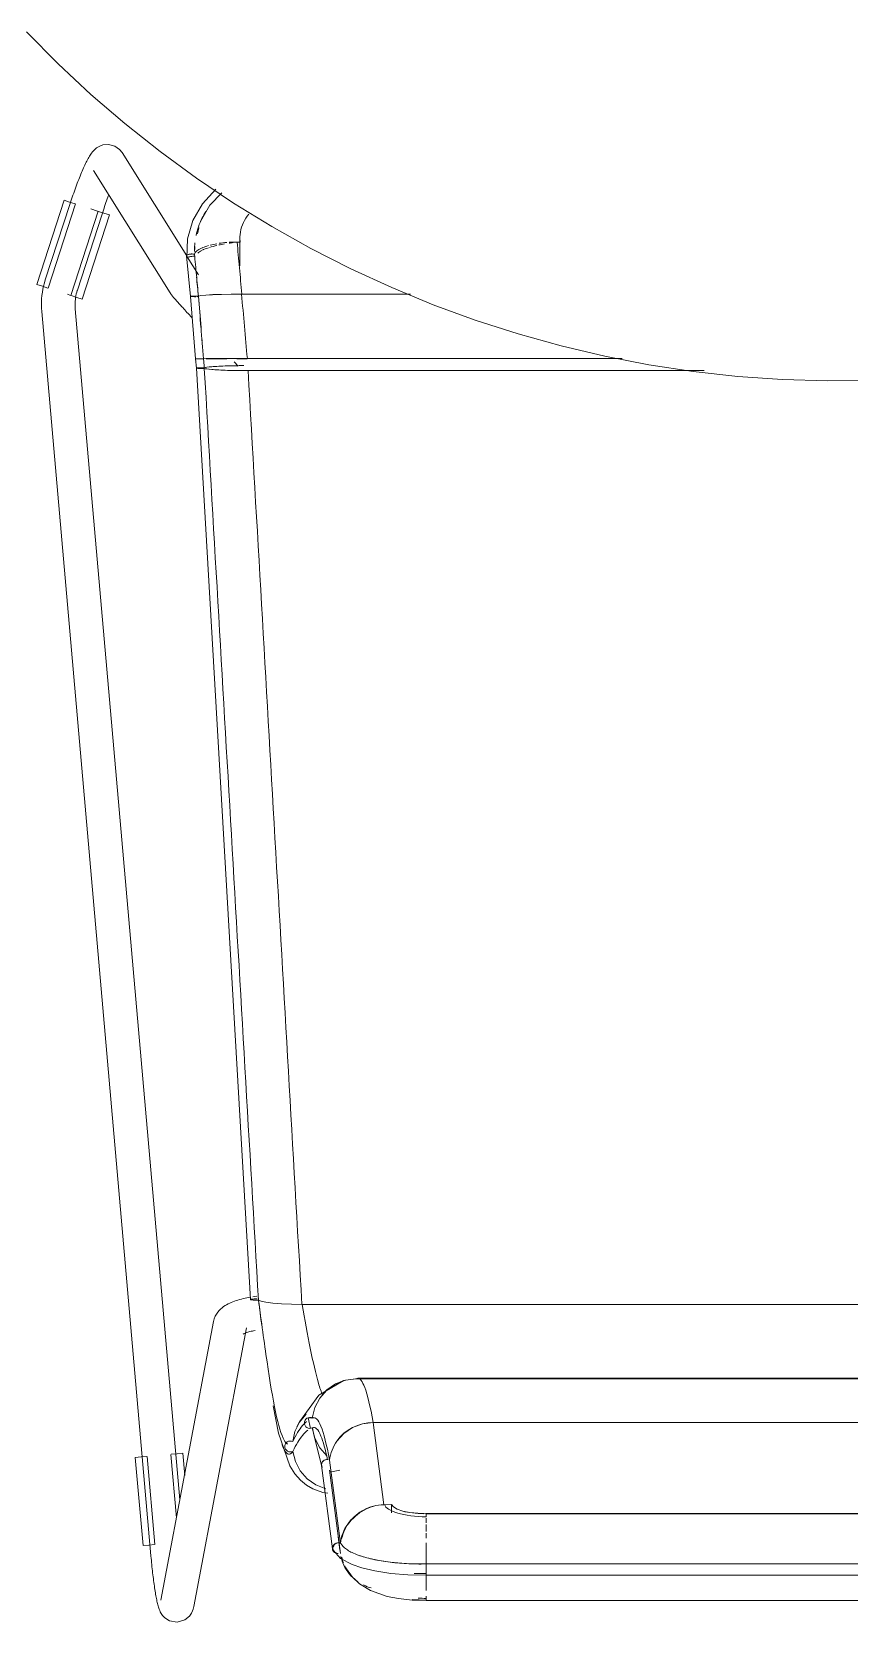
# Model space of a CAD drawing. Header units: millimetres. Extents: x 155927 to 295199, y -4084 to 97293.
# Drawn here: x 166756 to 167048, y 11464 to 12030 of the extents above; entities that cross this region are included whole.
import ezdxf

# ---------------------------------------------------------------- set-up
doc = ezdxf.new("R2010")
doc.units = ezdxf.units.MM
doc.header["$MEASUREMENT"] = 0
doc.layers.add('I-FURN', color=8, linetype='CONTINUOUS', lineweight=9)

msp = doc.modelspace()

# ---------------------------------------------------------------- linework, layer by layer
at = {"layer": 'I-FURN'}
for p, q in [((166754.19, 12030.47), (166765.44, 12019.1)), ((166765.44, 12019.1), (166777.14, 12008.18)), ((166777.14, 12008.18), (166789.27, 11997.75)), ((166789.27, 11997.75), (166801.8, 11987.8)), ((166776.56, 11986.1), (166776.33, 11985.7)), ((166776.81, 11986.49), (166776.56, 11986.1)), ((166777.06, 11986.88), (166776.81, 11986.49)), ((166777.34, 11987.27), (166777.06, 11986.88)), ((166777.65, 11987.67), (166777.34, 11987.27)), ((166778.02, 11988.1), (166777.65, 11987.67)), ((166778.48, 11988.57), (166778.02, 11988.1)), ((166779.11, 11989.09), (166778.48, 11988.57)), ((166780.03, 11989.65), (166779.11, 11989.09)), ((166781.41, 11990.17), (166780.03, 11989.65)), ((166783.38, 11990.35), (166781.41, 11990.17)), ((166785.61, 11989.76), (166783.38, 11990.35)), ((166787.34, 11988.54), (166785.61, 11989.76)), ((166787.34, 11988.54), (166788.23, 11987.41)), ((166811.27, 11950.65), (166788.23, 11987.41)), ((166801.8, 11987.8), (166814.72, 11978.36)), ((166773.99, 11980.86), (166773.74, 11980.28)), ((166774.23, 11981.42), (166773.99, 11980.86)), ((166774.47, 11981.97), (166774.23, 11981.42)), ((166774.71, 11982.5), (166774.47, 11981.97)), ((166774.95, 11983.01), (166774.71, 11982.5)), ((166775.18, 11983.5), (166774.95, 11983.01)), ((166775.41, 11983.97), (166775.18, 11983.5)), ((166775.64, 11984.43), (166775.41, 11983.97)), ((166775.87, 11984.87), (166775.64, 11984.43)), ((166776.1, 11985.29), (166775.87, 11984.87)), ((166776.33, 11985.7), (166776.1, 11985.29)), ((166778.06, 11981.04), (166805.37, 11937.46)), ((166771.73, 11975.13), (166771.47, 11974.43)), ((166771.98, 11975.82), (166771.73, 11975.13)), ((166772.24, 11976.49), (166771.98, 11975.82)), ((166772.49, 11977.16), (166772.24, 11976.49)), ((166772.75, 11977.81), (166772.49, 11977.16)), ((166773, 11978.45), (166772.75, 11977.81)), ((166773.25, 11979.08), (166773, 11978.45)), ((166773.5, 11979.69), (166773.25, 11979.08)), ((166773.74, 11980.28), (166773.5, 11979.69)), ((166814.72, 11978.36), (166828.01, 11969.45)), ((166757.86, 11940.44), (166767.55, 11970.45)), ((166761.91, 11939.13), (166771.59, 11969.14)), ((166767.55, 11970.45), (166769.5, 11969.81)), ((166769.5, 11969.81), (166771.48, 11969.18)), ((166769.72, 11969.35), (166769.57, 11968.89)), ((166769.97, 11970.08), (166769.72, 11969.35)), ((166770.21, 11970.82), (166769.97, 11970.08)), ((166770.46, 11971.55), (166770.21, 11970.82)), ((166770.71, 11972.28), (166770.46, 11971.55)), ((166770.97, 11973.01), (166770.71, 11972.28)), ((166771.22, 11973.72), (166770.97, 11973.01)), ((166771.47, 11974.43), (166771.22, 11973.72)), ((166782.49, 11969.59), (166782.25, 11968.93)), ((166782.72, 11970.25), (166782.49, 11969.59)), ((166782.96, 11970.9), (166782.72, 11970.25)), ((166783.2, 11971.53), (166782.96, 11970.9)), ((166783.43, 11972.16), (166783.2, 11971.53)), ((166813.48, 11963.22), (166816.87, 11969.23)), ((166816.87, 11969.23), (166821.61, 11974.38)), ((166819.55, 11968.65), (166823.82, 11973.12)), ((166828.01, 11969.45), (166841.64, 11961.08)), ((166769.57, 11968.89), (166760.86, 11942.08)), ((166779.66, 11966.53), (166769.98, 11936.53)), ((166772.28, 11938.37), (166780.99, 11965.18)), ((166774.02, 11935.22), (166783.71, 11965.23)), ((166779.44, 11966.61), (166777.09, 11967.37)), ((166779.78, 11966.5), (166781.75, 11965.86)), ((166781.09, 11965.51), (166780.99, 11965.18)), ((166781.32, 11966.2), (166781.09, 11965.51)), ((166781.55, 11966.89), (166781.32, 11966.2)), ((166781.79, 11967.58), (166781.55, 11966.89)), ((166781.75, 11965.86), (166783.71, 11965.23)), ((166782.02, 11968.26), (166781.79, 11967.58)), ((166782.25, 11968.93), (166782.02, 11968.26)), ((166816.19, 11962.82), (166819.55, 11968.65)), ((166811.61, 11956.7), (166813.48, 11963.22)), ((166841.64, 11961.08), (166855.6, 11953.26)), ((166811.32, 11949.79), (166811.61, 11956.7)), ((166829.27, 11955.57), (166830.32, 11955.57)), ((166830.26, 11956.82), (166830.26, 11947.06)), ((166855.6, 11953.26), (166869.85, 11946)), ((166811.2, 11950.68), (166812.62, 11936.19)), ((166815.54, 11943.83), (166811.5, 11950.28)), ((166760.53, 11940.98), (166760.25, 11939.88)), ((166760.86, 11942.08), (166760.53, 11940.98)), ((166869.85, 11946), (166884.39, 11939.32)), ((166759.82, 11939.81), (166757.86, 11940.44)), ((166759.54, 11935.37), (166759.48, 11934.23)), ((166759.65, 11936.51), (166759.54, 11935.37)), ((166759.8, 11937.64), (166759.65, 11936.51)), ((166760, 11938.76), (166759.8, 11937.64)), ((166761.79, 11939.17), (166759.82, 11939.81)), ((166760.25, 11939.88), (166760, 11938.76)), ((166769.88, 11936.56), (166768.71, 11936.94)), ((166772.07, 11935.85), (166770.09, 11936.49)), ((166771.51, 11934.45), (166771.57, 11935.11)), ((166771.57, 11935.11), (166771.66, 11935.77)), ((166771.66, 11935.77), (166771.77, 11936.42)), ((166771.77, 11936.42), (166771.91, 11937.07)), ((166771.91, 11937.07), (166772.08, 11937.71)), ((166774.02, 11935.22), (166772.07, 11935.85)), ((166772.08, 11937.71), (166772.27, 11938.34)), ((166772.27, 11938.34), (166772.28, 11938.37)), ((166805.37, 11937.46), (166805.58, 11937.13)), ((166805.58, 11937.13), (166805.77, 11936.88)), ((166805.77, 11936.88), (166805.94, 11936.65)), ((166805.94, 11936.65), (166806.12, 11936.43)), ((166806.12, 11936.43), (166806.3, 11936.2)), ((166806.3, 11936.2), (166806.49, 11935.97)), ((166806.49, 11935.97), (166806.69, 11935.73)), ((166806.69, 11935.73), (166806.9, 11935.48)), ((166806.9, 11935.48), (166807.13, 11935.21)), ((166807.13, 11935.21), (166807.37, 11934.93)), ((166812.62, 11936.19), (166812.69, 11936.22)), ((166812.69, 11936.22), (166812.62, 11936.19)), ((166812.62, 11936.19), (166814.45, 11913.99)), ((166812.62, 11936.19), (166812.68, 11936.17)), ((166812.69, 11936.17), (166812.62, 11936.19)), ((166812.68, 11936.17), (166812.87, 11936.14)), ((166812.88, 11936.24), (166812.69, 11936.22)), ((166812.87, 11936.14), (166812.69, 11936.17)), ((166812.87, 11936.14), (166813.16, 11936.12)), ((166813.17, 11936.12), (166812.87, 11936.14)), ((166813.17, 11936.26), (166812.88, 11936.24)), ((166812.88, 11936.24), (166813.18, 11936.26)), ((166813.16, 11936.12), (166813.54, 11936.1)), ((166813.56, 11936.28), (166813.17, 11936.26)), ((166813.55, 11936.1), (166813.17, 11936.12)), ((166813.18, 11936.26), (166813.56, 11936.28)), ((166813.54, 11936.1), (166814, 11936.09)), ((166814, 11936.09), (166813.55, 11936.1)), ((166814.01, 11936.29), (166813.56, 11936.28)), ((166813.56, 11936.28), (166814.01, 11936.29)), ((166814, 11936.09), (166814.49, 11936.09)), ((166814.49, 11936.09), (166814, 11936.09)), ((166814.5, 11936.29), (166814.01, 11936.29)), ((166814.01, 11936.29), (166814.51, 11936.29)), ((166815, 11936.29), (166814.5, 11936.29)), ((166814.51, 11936.29), (166815, 11936.29)), ((166814.98, 11936.09), (166815.46, 11936.1)), ((166815.46, 11936.1), (166814.99, 11936.09)), ((166815.47, 11936.28), (166815, 11936.29)), ((166815, 11936.29), (166815.47, 11936.28)), ((166816.36, 11936.48), (166815.47, 11936.28)), ((166815.47, 11936.28), (166816.36, 11936.48)), ((166818.1, 11936.66), (166816.36, 11936.48)), ((166816.36, 11936.48), (166818.08, 11936.65)), ((166818.09, 11936.66), (166820.53, 11936.8)), ((166820.58, 11936.81), (166818.1, 11936.66)), ((166820.57, 11936.81), (166823.61, 11936.92)), ((166823.67, 11936.92), (166820.58, 11936.81)), ((166823.67, 11936.92), (166827.11, 11936.99)), ((166827.11, 11936.99), (166823.67, 11936.92)), ((166830.97, 11937.02), (166827.21, 11937)), ((166827.21, 11936.99), (166830.85, 11937.02)), ((166891.08, 11937.02), (166830.97, 11937.02)), ((166830.97, 11937.02), (166891.08, 11937.02)), ((166884.39, 11939.32), (166899.18, 11933.23)), ((166759.48, 11934.23), (166759.47, 11933.09)), ((166759.47, 11933.09), (166759.5, 11931.95)), ((166759.5, 11931.95), (166759.57, 11930.81)), ((166759.57, 11930.81), (166759.58, 11930.76)), ((166759.58, 11930.76), (166798.52, 11487.43)), ((166771.47, 11933.79), (166771.51, 11934.45)), ((166771.47, 11933.13), (166771.47, 11933.79)), ((166771.48, 11932.47), (166771.47, 11933.13)), ((166771.53, 11931.81), (166771.48, 11932.47)), ((166808.83, 11507.3), (166771.53, 11931.81)), ((166807.37, 11934.93), (166807.63, 11934.64)), ((166807.63, 11934.64), (166807.9, 11934.33)), ((166807.9, 11934.33), (166808.19, 11934.01)), ((166808.19, 11934.01), (166808.49, 11933.67)), ((166808.49, 11933.67), (166808.81, 11933.32)), ((166808.81, 11933.32), (166809.14, 11932.96)), ((166809.14, 11932.96), (166809.48, 11932.58)), ((166809.48, 11932.58), (166809.84, 11932.19)), ((166809.84, 11932.19), (166810.21, 11931.79)), ((166810.21, 11931.79), (166810.59, 11931.37)), ((166810.59, 11931.37), (166810.98, 11930.95)), ((166810.98, 11930.95), (166811.38, 11930.51)), ((166811.38, 11930.51), (166811.79, 11930.07)), ((166811.79, 11930.07), (166812.22, 11929.61)), ((166812.22, 11929.61), (166812.65, 11929.15)), ((166899.18, 11933.23), (166914.21, 11927.73)), ((166812.65, 11929.15), (166813.09, 11928.68)), ((166914.21, 11927.73), (166929.44, 11922.84)), ((166929.44, 11922.84), (166944.86, 11918.56)), ((166944.86, 11918.56), (166960.43, 11914.9)), ((166814.72, 11910.63), (166814.45, 11913.99)), ((166814.52, 11913.99), (166814.45, 11913.99)), ((166814.45, 11913.99), (166814.52, 11913.99)), ((166814.51, 11913.99), (166814.45, 11913.99)), ((166814.45, 11913.99), (166814.51, 11913.99)), ((166814.7, 11913.99), (166815, 11914)), ((166814.99, 11914), (166814.7, 11913.99)), ((166815.37, 11914), (166814.99, 11914)), ((166815, 11914), (166815.38, 11914)), ((166815.38, 11913.98), (166815, 11913.98)), ((166815, 11913.98), (166815.38, 11913.98)), ((166815.83, 11914), (166815.37, 11914)), ((166815.38, 11914), (166815.83, 11914)), ((166815.84, 11913.98), (166815.38, 11913.98)), ((166815.38, 11913.98), (166815.83, 11913.98)), ((166815.83, 11914), (166816.32, 11914)), ((166816.32, 11914), (166815.83, 11914)), ((166815.83, 11913.98), (166816.32, 11913.98)), ((166816.33, 11913.98), (166815.84, 11913.98)), ((166816.32, 11914), (166816.82, 11914)), ((166816.81, 11914), (166816.32, 11914)), ((166816.32, 11913.98), (166816.82, 11913.98)), ((166816.82, 11913.98), (166816.33, 11913.98)), ((166817.29, 11914), (166816.81, 11914)), ((166816.82, 11914), (166817.29, 11914)), ((166816.96, 11913.98), (166816.82, 11913.98)), ((166816.82, 11913.98), (166816.96, 11913.98)), ((166817.29, 11914), (166818.18, 11914.01)), ((166818.17, 11914.01), (166817.29, 11914)), ((166819.92, 11914.03), (166818.17, 11914.01)), ((166818.18, 11914.01), (166819.92, 11914.03)), ((166819.94, 11913.95), (166818.19, 11913.97)), ((166818.19, 11913.97), (166819.94, 11913.95)), ((166819.92, 11914.03), (166822.42, 11914.04)), ((166822.42, 11914.04), (166819.92, 11914.03)), ((166822.44, 11913.94), (166819.94, 11913.95)), ((166819.94, 11913.95), (166822.44, 11913.94)), ((166825.56, 11914.05), (166822.42, 11914.04)), ((166822.43, 11914.04), (166825.56, 11914.05)), ((166825.56, 11913.93), (166822.44, 11913.94)), ((166822.44, 11913.94), (166825.56, 11913.93)), ((166825.56, 11914.05), (166829.12, 11914.05)), ((166829.12, 11914.05), (166825.56, 11914.05)), ((166828.21, 11912.91), (166829.69, 11911.38)), ((166829.12, 11914.05), (166832.91, 11914.05)), ((166832.91, 11914.05), (166829.12, 11914.05)), ((166832.9, 11913.93), (166829.12, 11913.93)), ((166829.12, 11913.93), (166832.9, 11913.93)), ((166832.91, 11914.05), (166966.55, 11914.05)), ((166966.55, 11914.05), (166832.91, 11914.05)), ((166960.43, 11914.9), (166976.14, 11911.86)), ((166814.79, 11910.66), (166814.72, 11910.63)), ((166814.72, 11910.63), (166834.01, 11578.72)), ((166814.72, 11910.63), (166814.79, 11910.6)), ((166814.98, 11910.69), (166814.79, 11910.66)), ((166814.79, 11910.6), (166814.98, 11910.58)), ((166815.27, 11910.71), (166814.98, 11910.69)), ((166814.98, 11910.58), (166815.27, 11910.55)), ((166815.66, 11910.73), (166815.27, 11910.71)), ((166815.27, 11910.55), (166815.65, 11910.54)), ((166815.65, 11910.54), (166816.1, 11910.53)), ((166816.11, 11910.74), (166815.66, 11910.73)), ((166816.1, 11910.53), (166816.59, 11910.52)), ((166816.6, 11910.74), (166816.11, 11910.74)), ((166816.59, 11910.52), (166817.09, 11910.52)), ((166817.09, 11910.74), (166816.6, 11910.74)), ((166817.56, 11910.73), (166817.09, 11910.74)), ((166817.09, 11910.52), (166817.56, 11910.53)), ((166818.47, 11910.94), (166817.56, 11910.73)), ((166817.56, 11910.53), (166818.45, 11910.32)), ((166818.45, 11910.32), (166820.19, 11910.13)), ((166820.22, 11911.13), (166818.47, 11910.94)), ((166820.19, 11910.13), (166822.7, 11909.97)), ((166822.71, 11911.3), (166820.22, 11911.13)), ((166822.7, 11909.97), (166825.83, 11909.84)), ((166825.83, 11911.42), (166822.71, 11911.3)), ((166829.38, 11911.5), (166825.83, 11911.42)), ((166825.83, 11909.84), (166829.39, 11909.76)), ((166831.64, 11911.52), (166829.38, 11911.5)), ((166829.39, 11909.76), (166833.18, 11909.74)), ((166833.18, 11909.74), (166995.77, 11909.74)), ((166995.77, 11909.74), (166833.18, 11909.74)), ((166976.14, 11911.86), (166991.96, 11909.46)), ((166991.96, 11909.46), (167007.86, 11907.69)), ((167007.86, 11907.69), (167023.82, 11906.56)), ((167023.82, 11906.56), (167039.81, 11906.06)), ((167039.81, 11906.06), (167055.81, 11906.21)), ((166827.75, 11577.94), (166828.33, 11578.16)), ((166828.33, 11578.16), (166828.92, 11578.36)), ((166828.92, 11578.36), (166829.53, 11578.56)), ((166829.53, 11578.56), (166830.14, 11578.74)), ((166830.14, 11578.74), (166830.77, 11578.91)), ((166830.77, 11578.91), (166831.42, 11579.07)), ((166831.42, 11579.07), (166832.07, 11579.23)), ((166832.07, 11579.23), (166832.74, 11579.37)), ((166832.74, 11579.37), (166833.42, 11579.5)), ((166833.42, 11579.5), (166834.11, 11579.63)), ((166834.07, 11578.78), (166834.01, 11578.72)), ((166834.01, 11578.72), (166834.07, 11578.78)), ((166834.01, 11578.72), (166834.08, 11578.67)), ((166834.08, 11578.67), (166834.01, 11578.72)), ((166834.26, 11578.83), (166834.07, 11578.78)), ((166834.07, 11578.78), (166834.25, 11578.83)), ((166834.08, 11578.67), (166834.28, 11578.62)), ((166834.27, 11578.62), (166834.08, 11578.67)), ((166834.25, 11578.83), (166834.54, 11578.87)), ((166834.55, 11578.87), (166834.26, 11578.83)), ((166834.57, 11578.57), (166834.27, 11578.62)), ((166834.28, 11578.62), (166834.58, 11578.58)), ((166834.54, 11578.87), (166834.92, 11578.9)), ((166834.93, 11578.9), (166834.55, 11578.87)), ((166834.96, 11578.54), (166834.57, 11578.57)), ((166834.58, 11578.58), (166834.96, 11578.54)), ((166834.82, 11579.75), (166835.53, 11579.85)), ((166834.92, 11578.9), (166835.38, 11578.93)), ((166835.38, 11578.93), (166834.93, 11578.9)), ((166834.96, 11578.54), (166835.42, 11578.52)), ((166835.41, 11578.52), (166834.96, 11578.54)), ((166835.87, 11578.94), (166835.38, 11578.93)), ((166835.38, 11578.93), (166835.87, 11578.94)), ((166835.91, 11578.51), (166835.41, 11578.52)), ((166835.42, 11578.52), (166835.91, 11578.51)), ((166835.53, 11579.85), (166836.26, 11579.95)), ((166836.37, 11578.93), (166835.87, 11578.94)), ((166835.87, 11578.94), (166836.37, 11578.93)), ((166835.91, 11578.51), (166836.41, 11578.52)), ((166836.4, 11578.52), (166835.91, 11578.51)), ((166836.88, 11578.53), (166836.4, 11578.52)), ((166836.41, 11578.52), (166836.88, 11578.53)), ((166837.78, 11578.13), (166836.88, 11578.53)), ((166836.88, 11578.53), (166837.78, 11578.13)), ((166839.52, 11577.77), (166837.78, 11578.13)), ((166837.78, 11578.13), (166839.53, 11577.77)), ((166821.08, 11571.86), (166821.44, 11572.76)), ((166821.44, 11572.76), (166821.88, 11573.55)), ((166821.88, 11573.55), (166822.36, 11574.24)), ((166822.36, 11574.24), (166822.87, 11574.83)), ((166822.87, 11574.83), (166823.39, 11575.35)), ((166823.39, 11575.35), (166823.92, 11575.8)), ((166823.92, 11575.8), (166824.46, 11576.21)), ((166824.46, 11576.21), (166824.99, 11576.56)), ((166824.99, 11576.56), (166825.53, 11576.89)), ((166825.53, 11576.89), (166826.07, 11577.18)), ((166826.07, 11577.18), (166826.62, 11577.45)), ((166826.62, 11577.45), (166827.18, 11577.7)), ((166827.18, 11577.7), (166827.75, 11577.94)), ((166841.99, 11577.46), (166839.53, 11577.77)), ((166839.53, 11577.77), (166842.02, 11577.45)), ((166845.08, 11577.22), (166842.02, 11577.45)), ((166842.02, 11577.45), (166845.12, 11577.22)), ((166848.6, 11577.07), (166845.12, 11577.22)), ((166845.12, 11577.22), (166848.66, 11577.06)), ((166852.35, 11577), (166848.66, 11577.06)), ((166848.66, 11577.06), (166852.43, 11577)), ((166852.43, 11577), (167235.83, 11577)), ((167235.83, 11577), (166852.43, 11577)), ((166820.82, 11570.88), (166802, 11471.58)), ((166813.79, 11469.35), (166832.61, 11568.64)), ((166820.82, 11570.88), (166821.08, 11571.86)), ((166831.73, 11566.59), (166831.92, 11566.68)), ((166831.92, 11566.68), (166832.15, 11566.77)), ((166832.15, 11566.77), (166832.42, 11566.88)), ((166832.42, 11566.88), (166832.73, 11566.98)), ((166832.73, 11566.98), (166833.06, 11567.09)), ((166833.06, 11567.09), (166833.43, 11567.2)), ((166833.43, 11567.2), (166833.82, 11567.31)), ((166833.82, 11567.31), (166834.24, 11567.41)), ((166834.24, 11567.41), (166834.69, 11567.52)), ((166834.69, 11567.52), (166835.16, 11567.62)), ((166835.16, 11567.62), (166835.65, 11567.71)), ((166831.39, 11566.41), (166831.41, 11566.43)), ((166831.41, 11566.43), (166831.49, 11566.47)), ((166831.49, 11566.47), (166831.57, 11566.52)), ((166831.57, 11566.52), (166831.73, 11566.59)), ((166867.08, 11549.79), (166858.43, 11544.67)), ((166867.24, 11549.86), (166864.06, 11548.49)), ((166867.94, 11550.03), (166864.37, 11548.67)), ((166864.38, 11548.66), (166867.95, 11550.02)), ((166872.27, 11550.65), (166867.24, 11549.86)), ((166871.73, 11550.5), (166867.94, 11550.03)), ((166867.95, 11550.02), (166871.73, 11550.5)), ((166871.73, 11550.5), (167216.52, 11550.5)), ((167216.52, 11550.5), (166871.73, 11550.5)), ((166911.18, 11550.66), (166872.27, 11550.66)), ((167215.98, 11550.66), (166911.18, 11550.66)), ((166858.43, 11544.67), (166851.45, 11535.14)), ((166861.24, 11546.5), (166858.73, 11543.62)), ((166858.73, 11543.61), (166861.24, 11546.49)), ((166864.37, 11548.67), (166861.24, 11546.5)), ((166861.24, 11546.49), (166864.38, 11548.66)), ((166842.12, 11540.81), (166844.02, 11531.15)), ((166856.98, 11540.23), (166856.08, 11536.51)), ((166858.73, 11543.62), (166856.98, 11540.23)), ((166856.98, 11540.23), (166858.73, 11543.61)), ((166851.5, 11535.06), (166849.86, 11531.74)), ((166849.87, 11531.73), (166851.51, 11535.06)), ((166851.45, 11535.14), (166850.56, 11533.39)), ((166853.9, 11537.9), (166851.5, 11535.06)), ((166851.51, 11535.06), (166853.9, 11537.9)), ((166853.31, 11535.25), (166853.24, 11534.76)), ((166853.24, 11534.76), (166853.31, 11534.27)), ((166853.25, 11534.76), (166853.31, 11535.25)), ((166853.31, 11534.27), (166853.25, 11534.76)), ((166853.31, 11535.25), (166853.5, 11535.71)), ((166853.5, 11535.71), (166853.31, 11535.25)), ((166853.5, 11533.81), (166853.31, 11534.27)), ((166853.31, 11534.27), (166853.5, 11533.81)), ((166853.5, 11535.71), (166853.79, 11536.11)), ((166853.79, 11536.11), (166853.5, 11535.71)), ((166853.79, 11533.41), (166853.5, 11533.81)), ((166853.5, 11533.81), (166853.79, 11533.4)), ((166853.79, 11536.11), (166854.18, 11536.43)), ((166854.17, 11536.43), (166853.79, 11536.11)), ((166854.18, 11533.09), (166853.79, 11533.41)), ((166853.79, 11533.4), (166854.17, 11533.09)), ((166854.62, 11536.63), (166854.17, 11536.43)), ((166854.17, 11533.09), (166854.62, 11532.89)), ((166854.18, 11536.43), (166854.63, 11536.63)), ((166854.63, 11532.89), (166854.18, 11533.09)), ((166857.15, 11536.53), (166854.27, 11536.48)), ((166854.57, 11536.61), (166855.4, 11532.72)), ((166855.12, 11536.71), (166854.62, 11536.63)), ((166854.62, 11532.89), (166855.12, 11532.8)), ((166854.63, 11536.63), (166855.12, 11536.71)), ((166855.12, 11532.81), (166854.63, 11532.89)), ((166855.12, 11536.71), (166855.61, 11536.67)), ((166855.61, 11536.67), (166855.12, 11536.71)), ((166855.61, 11532.85), (166855.12, 11532.81)), ((166855.12, 11532.8), (166855.61, 11532.84)), ((166855.61, 11536.67), (166856.08, 11536.51)), ((166856.08, 11536.51), (166855.61, 11536.67)), ((166856.08, 11533.01), (166855.61, 11532.85)), ((166855.61, 11532.84), (166856.08, 11533)), ((166856.08, 11533), (166856.98, 11529.29)), ((166856.44, 11531.16), (166856.12, 11533.02)), ((166870.45, 11533.11), (166867.34, 11531.03)), ((166874, 11534.43), (166870.45, 11533.11)), ((166877.77, 11534.9), (166874, 11534.43)), ((166881.63, 11505.63), (166877.77, 11534.9)), ((166877.77, 11534.9), (167210.48, 11534.9)), ((167210.48, 11534.9), (166877.77, 11534.9)), ((166844.02, 11531.15), (166848.01, 11519.43)), ((166846.49, 11527.29), (166846.31, 11526.83)), ((166846.31, 11526.82), (166846.49, 11527.28)), ((166846.49, 11527.28), (166846.78, 11527.69)), ((166846.78, 11527.69), (166846.49, 11527.29)), ((166847.16, 11528.01), (166846.78, 11527.69)), ((166846.78, 11527.69), (166847.16, 11528)), ((166847.16, 11528), (166847.61, 11528.21)), ((166847.61, 11528.21), (166847.16, 11528.01)), ((166847.61, 11528.21), (166848.1, 11528.3)), ((166848.1, 11528.3), (166847.61, 11528.21)), ((166848.1, 11528.3), (166848.6, 11528.27)), ((166848.6, 11528.27), (166848.1, 11528.3)), ((166848.6, 11528.27), (166849.07, 11528.12)), ((166849.07, 11528.12), (166848.6, 11528.27)), ((166849.86, 11531.74), (166849.07, 11528.12)), ((166849.07, 11528.12), (166849.87, 11531.73)), ((166859.41, 11519.54), (166856.44, 11531.16)), ((166856.98, 11529.29), (166858.73, 11525.9)), ((166867.34, 11531.03), (166864.85, 11528.29)), ((166792.95, 11522.45), (166794.99, 11522.63)), ((166795.71, 11491.04), (166792.95, 11522.45)), ((166794.99, 11522.63), (166797.06, 11522.81)), ((166799.94, 11491.41), (166797.18, 11522.82)), ((166805.63, 11523.57), (166807.62, 11500.96)), ((166805.75, 11523.58), (166807.82, 11523.76)), ((166807.82, 11523.76), (166809.86, 11523.94)), ((166810.56, 11516.04), (166809.86, 11523.94)), ((166846.31, 11526.83), (166846.25, 11526.34)), ((166846.25, 11526.34), (166846.31, 11526.82)), ((166846.33, 11525.85), (166846.25, 11526.34)), ((166846.25, 11526.34), (166846.32, 11525.85)), ((166846.32, 11525.85), (166846.52, 11525.4)), ((166846.52, 11525.4), (166846.33, 11525.85)), ((166846.82, 11525.01), (166846.52, 11525.4)), ((166846.52, 11525.4), (166846.82, 11525)), ((166847.21, 11524.7), (166846.82, 11525.01)), ((166846.82, 11525), (166847.21, 11524.7)), ((166847.66, 11524.51), (166847.21, 11524.7)), ((166847.21, 11524.7), (166847.66, 11524.5)), ((166848.16, 11524.43), (166847.66, 11524.51)), ((166847.66, 11524.5), (166848.16, 11524.43)), ((166848.65, 11524.47), (166848.16, 11524.43)), ((166848.16, 11524.43), (166848.65, 11524.47)), ((166849.12, 11524.64), (166848.65, 11524.47)), ((166848.65, 11524.47), (166849.12, 11524.64)), ((166849.12, 11524.64), (166850.03, 11521.01)), ((166858.73, 11525.9), (166861.24, 11523.02)), ((166860.31, 11521.45), (166859.93, 11521.15)), ((166860.76, 11521.64), (166860.31, 11521.45)), ((166861.26, 11521.72), (166860.76, 11521.64)), ((166861.75, 11521.68), (166861.26, 11521.72)), ((166866.07, 11491.83), (166862.22, 11521.53)), ((166848.01, 11519.43), (166849.82, 11516.61)), ((166849.82, 11516.61), (166851.82, 11514.36)), ((166850.03, 11521.01), (166851.77, 11517.69)), ((166851.77, 11517.69), (166854.25, 11514.86)), ((166859.45, 11520.32), (166859.38, 11519.85)), ((166859.38, 11519.85), (166859.45, 11519.39)), ((166859.39, 11519.62), (166863.25, 11489.84)), ((166859.64, 11520.76), (166859.45, 11520.32)), ((166859.45, 11519.39), (166859.63, 11518.94)), ((166859.93, 11521.15), (166859.64, 11520.76)), ((166862.24, 11517.98), (166866.09, 11488.29)), ((166862.37, 11517.2), (166865.86, 11517.89)), ((166851.82, 11514.36), (166853.99, 11512.58)), ((166853.99, 11512.58), (166856.26, 11511.24)), ((166854.46, 11514.68), (166854.25, 11514.86)), ((166854.25, 11514.86), (166857.33, 11512.69)), ((166856.26, 11511.24), (166859.86, 11509.95)), ((166857.33, 11512.69), (166860.85, 11511.28)), ((166859.86, 11509.95), (166861.63, 11509.72)), ((166884.35, 11505.69), (166881.63, 11505.63)), ((166884.35, 11505.69), (166884.35, 11502.69)), ((166884.99, 11504.83), (166884.35, 11505.69)), ((166886.34, 11504.05), (166884.99, 11504.83)), ((166888.32, 11503.37), (166886.34, 11504.05)), ((166890.81, 11502.86), (166888.32, 11503.37)), ((166893.66, 11502.55), (166890.81, 11502.86)), ((166896.7, 11502.44), (166893.66, 11502.55)), ((167191.55, 11502.44), (166896.7, 11502.44)), ((166896.7, 11502.38), (167191.55, 11502.38)), ((166896.7, 11499.11), (166896.7, 11500.85)), ((166865.94, 11489.48), (166865.32, 11494.25)), ((166896.7, 11496.06), (166896.7, 11498.53)), ((166896.7, 11493.7), (166896.7, 11495.54)), ((166797.75, 11491.22), (166795.71, 11491.04)), ((166799.82, 11491.4), (166797.75, 11491.22)), ((166798.54, 11487.28), (166798.52, 11487.43)), ((166866.15, 11486.44), (166863.61, 11489.35)), ((166872.03, 11487.8), (166875.47, 11486.71)), ((166896.7, 11488.51), (166896.7, 11492.07)), ((166896.7, 11488.32), (166896.7, 11484.51)), ((166896.7, 11484.51), (166896.7, 11488.32)), ((166798.61, 11486.52), (166798.54, 11487.28)), ((166798.68, 11485.77), (166798.61, 11486.52)), ((166798.75, 11485.03), (166798.68, 11485.77)), ((166798.82, 11484.28), (166798.75, 11485.03)), ((166798.9, 11483.54), (166798.82, 11484.28)), ((166798.98, 11482.81), (166798.9, 11483.54)), ((166799.06, 11482.08), (166798.98, 11482.81)), ((166799.14, 11481.36), (166799.06, 11482.08)), ((166870.27, 11484.26), (166866.15, 11486.44)), ((166867.73, 11483.65), (166867.63, 11483.85)), ((166870.41, 11479.76), (166867.73, 11483.65)), ((166873.73, 11483.1), (166870.27, 11484.26)), ((166878.42, 11482), (166873.73, 11483.1)), ((166875.47, 11486.71), (166879.9, 11485.74)), ((166884.04, 11481.16), (166878.42, 11482)), ((166879.9, 11485.74), (166883.91, 11485.15)), ((166883.91, 11485.15), (166890.48, 11484.61)), ((166890.48, 11484.61), (166896.7, 11484.54)), ((167191.55, 11484.54), (166896.7, 11484.54)), ((166896.7, 11480.58), (166896.7, 11484.53)), ((166896.7, 11484.53), (166896.7, 11484.43)), ((166896.7, 11484.43), (166896.7, 11484.2)), ((166896.7, 11484.2), (166896.7, 11483.87)), ((166896.7, 11483.87), (166896.7, 11483.45)), ((166896.7, 11483.45), (166896.7, 11482.98)), ((166896.7, 11482.98), (166896.7, 11482.48)), ((166896.7, 11482.48), (166896.7, 11481.99)), ((166896.7, 11481.99), (166896.7, 11481.54)), ((166799.22, 11480.66), (166799.14, 11481.36)), ((166799.31, 11479.96), (166799.22, 11480.66)), ((166799.39, 11479.27), (166799.31, 11479.96)), ((166799.48, 11478.59), (166799.39, 11479.27)), ((166799.57, 11477.93), (166799.48, 11478.59)), ((166799.65, 11477.28), (166799.57, 11477.93)), ((166799.74, 11476.65), (166799.65, 11477.28)), ((166799.84, 11476.03), (166799.74, 11476.65)), ((166799.93, 11475.42), (166799.84, 11476.03)), ((166872.88, 11477.46), (166870.41, 11479.76)), ((166876.77, 11475.07), (166872.88, 11477.46)), ((166890.16, 11480.67), (166884.04, 11481.16)), ((166896.7, 11480.57), (166890.16, 11480.67)), ((166896.7, 11481.54), (166896.7, 11481.15)), ((166896.7, 11481.15), (166896.7, 11480.84)), ((166896.7, 11480.84), (166896.7, 11480.64)), ((166896.7, 11480.82), (166896.7, 11477.79)), ((166896.7, 11477.8), (166896.7, 11480.82)), ((166896.7, 11480.64), (166896.7, 11480.57)), ((166896.7, 11480.57), (167191.55, 11480.57)), ((166896.7, 11475.06), (166896.7, 11477.64)), ((166800.02, 11474.84), (166799.93, 11475.42)), ((166800.11, 11474.27), (166800.02, 11474.84)), ((166800.2, 11473.72), (166800.11, 11474.27)), ((166800.3, 11473.19), (166800.2, 11473.72)), ((166800.39, 11472.67), (166800.3, 11473.19)), ((166800.49, 11472.18), (166800.39, 11472.67)), ((166800.58, 11471.7), (166800.49, 11472.18)), ((166800.68, 11471.24), (166800.58, 11471.7)), ((166800.78, 11470.8), (166800.68, 11471.24)), ((166800.88, 11470.37), (166800.78, 11470.8)), ((166800.98, 11469.95), (166800.88, 11470.37)), ((166882.81, 11472.95), (166876.77, 11475.07)), ((166886.85, 11472.16), (166882.81, 11472.95)), ((166891.67, 11471.65), (166886.85, 11472.16)), ((166896.7, 11471.54), (166891.67, 11471.65)), ((166896.7, 11471.55), (166896.7, 11473.03)), ((166896.7, 11471.71), (166896.7, 11471.54)), ((166896.7, 11471.54), (167191.55, 11471.54)), ((166801.09, 11469.55), (166800.98, 11469.95)), ((166801.2, 11469.16), (166801.09, 11469.55)), ((166801.33, 11468.76), (166801.2, 11469.16)), ((166801.47, 11468.36), (166801.33, 11468.76)), ((166801.64, 11467.93), (166801.47, 11468.36)), ((166801.86, 11467.45), (166801.64, 11467.93)), ((166802.16, 11466.89), (166801.86, 11467.45)), ((166802.64, 11466.19), (166802.16, 11466.89)), ((166803.49, 11465.28), (166802.64, 11466.19)), ((166805.15, 11464.24), (166803.49, 11465.28)), ((166810.66, 11464.59), (166812.23, 11465.91)), ((166812.23, 11465.91), (166812.98, 11467)), ((166812.98, 11467), (166813.36, 11467.8)), ((166813.36, 11467.8), (166813.57, 11468.42)), ((166813.57, 11468.42), (166813.71, 11468.93)), ((166813.71, 11468.93), (166813.79, 11469.35)), ((166807.91, 11463.76), (166805.15, 11464.24)), ((166810.66, 11464.59), (166807.91, 11463.76))]:
    msp.add_line(p, q, dxfattribs=at)
for centre, major_axis, ratio, start_param, end_param in [((166877.9, 11519.84), (-15.78, 0), 0.955139, 4.720632, 5.68731), ((166877.9, 11519.84), (-15.78, 0), 0.955139, 5.687432, 5.928979), ((166861.34, 11519.85), (-1.96, 0), 0.955139, 4.501447, 6.790779), ((166877.9, 11519.84), (-15.78, 0), 0.955139, 5.929149, 6.170649), ((166896.7, 11487.29), (0, -15.75), 0.000004, 3.431839, 3.614078), ((166896.7, 11475.81), (-12.4, 0), 0.287441, 1.332781, 1.570796)]:
    msp.add_ellipse(centre, major_axis=major_axis, ratio=ratio, start_param=start_param, end_param=end_param, dxfattribs=at)
for points, knots in [([(166814.64, 11957.92), (166815.08, 11960), (166816.05, 11962.96), (166817.61, 11965.63), (166818.14, 11966.43)], [-0.8210019, -0.8210019, -0.8210019, -0.8210019, -0.6666667, -0.5975811, -0.5975811, -0.5975811, -0.5975811]), ([(166830.32, 11955.57), (166830.1, 11957.96), (166830.73, 11961.56), (166832.66, 11964.56), (166833.43, 11965.46)], [0, 0, 0, 0, 0.3333333, 0.5, 0.5, 0.5, 0.5]), ([(166814.03, 11951.24), (166814.18, 11951.63), (166814.74, 11952.38), (166815.97, 11953.14), (166816.8, 11953.51), (166816.91, 11953.55)], [0, 0, 0, 0, 0.1666667, 0.3333333, 0.3588523, 0.3588523, 0.3588523, 0.3588523]), ([(166811.25, 11950.83), (166811.26, 11950.85), (166811.31, 11950.9), (166811.41, 11950.98), (166811.61, 11951.08), (166811.93, 11951.18), (166812.32, 11951.25), (166812.68, 11951.29), (166813.05, 11951.31), (166813.5, 11951.3), (166813.86, 11951.26), (166814.03, 11951.24)], [0.5555556, 0.5555556, 0.5555556, 0.5555556, 0.5833333, 0.6180556, 0.6527778, 0.7222222, 0.7916667, 0.8263889, 0.8611111, 0.9305556, 1, 1, 1, 1]), ([(166814.14, 11950.51), (166813.91, 11950.52), (166813.43, 11950.51), (166812.67, 11950.42), (166812.01, 11950.27), (166811.57, 11950.1), (166811.42, 11949.98), (166811.38, 11949.93)], [-1, -1, -1, -1, -0.90625, -0.8125, -0.71875, -0.625, -0.5625, -0.5625, -0.5625, -0.5625]), ([(166814.72, 11910.63), (166814.72, 11910.65), (166814.86, 11910.68), (166815.25, 11910.71), (166815.64, 11910.73), (166816.1, 11910.74), (166816.59, 11910.74), (166817.1, 11910.74), (166817.41, 11910.74), (166817.56, 11910.73)], [-0.5, -0.5, -0.5, -0.5, -0.375, -0.3125, -0.25, -0.1875, -0.125, -0.0625, 0, 0, 0, 0]), ([(166817.56, 11910.53), (166817.33, 11910.53), (166816.84, 11910.52), (166816.21, 11910.52), (166815.75, 11910.53), (166815.33, 11910.55), (166814.88, 11910.58), (166814.72, 11910.61), (166814.72, 11910.63)], [-1, -1, -1, -1, -0.90625, -0.8125, -0.765625, -0.71875, -0.625, -0.501507, -0.501507, -0.501507, -0.501507]), ([(166817.56, 11910.73), (166817.85, 11910.87), (166819.25, 11911.08), (166822.6, 11911.3), (166825.75, 11911.43), (166828.87, 11911.5), (166830.88, 11911.52), (166831.64, 11911.52)], [-1, -1, -1, -1, -0.6666667, -0.5, -0.3333333, -0.1666667, -0.0664381, -0.0664381, -0.0664381, -0.0664381]), ([(166833.18, 11909.74), (166831.9, 11909.74), (166829.35, 11909.76), (166825.75, 11909.83), (166822.58, 11909.96), (166819.22, 11910.18), (166817.83, 11910.39), (166817.56, 11910.53)], [-1, -1, -1, -1, -0.833333, -0.666667, -0.5, -0.333333, 0, 0, 0, 0]), ([(166836.88, 11578.53), (166837.89, 11570.98), (166839.93, 11555.77), (166842.98, 11537.33), (166845.42, 11529.03), (166846.84, 11527.43), (166847.24, 11527.24)], [0, 0, 0, 0, 0.25, 0.5, 0.75, 0.8499412, 0.8499412, 0.8499412, 0.8499412]), ([(166859.73, 11544.73), (166859.24, 11545.88), (166857.78, 11550.12), (166855.35, 11560.84), (166853.4, 11571.62), (166852.43, 11577)], [0.375, 0.375, 0.375, 0.375, 0.5, 0.75, 1, 1, 1, 1]), ([(166877.77, 11534.9), (166876.76, 11540.63), (166874.93, 11548.27), (166873.1, 11550.66), (166872.27, 11550.65)], [0, 0, 0, 0, 0.5, 0.9107154, 0.9107154, 0.9107154, 0.9107154]), ([(166849.07, 11528.12), (166850.24, 11530.53), (166851.87, 11533.19), (166853.5, 11534.86), (166853.95, 11535.25)], [0, 0, 0, 0, 0.5, 0.696307, 0.696307, 0.696307, 0.696307]), ([(166856.08, 11533.01), (166857.11, 11533.55), (166858.92, 11531.82), (166860.74, 11525.34), (166861.53, 11521.62)], [0, 0, 0, 0, 0.5, 0.8877852, 0.8877852, 0.8877852, 0.8877852]), ([(166845.28, 11527.06), (166845.54, 11526.34), (166846.82, 11523.31), (166848.1, 11523.08), (166849.12, 11524.64)], [0.6866019, 0.6866019, 0.6866019, 0.6866019, 0.75, 1, 1, 1, 1]), ([(166849.12, 11524.64), (166850.28, 11527.04), (166852.07, 11529.96), (166853.85, 11531.69), (166854.47, 11532.15)], [0, 0, 0, 0, 0.5, 0.7688716, 0.7688716, 0.7688716, 0.7688716]), ([(166868.9, 11498.71), (166870.34, 11500.76), (166873.28, 11503.27), (166876.85, 11504.83), (166878.1, 11505.08)], [-0.6666667, -0.6666667, -0.6666667, -0.6666667, -0.3333333, -0.1666667, -0.1666667, -0.1666667, -0.1666667]), ([(166866.07, 11491.83), (166865.93, 11491.89), (166865.71, 11491.96), (166865.43, 11492), (166865.15, 11492.01), (166864.85, 11491.97), (166864.56, 11491.89), (166864.29, 11491.78), (166863.97, 11491.58), (166863.65, 11491.28), (166863.42, 11490.91), (166863.28, 11490.55), (166863.24, 11490.24), (166863.23, 11489.97), (166863.27, 11489.7), (166863.34, 11489.46), (166863.45, 11489.21), (166863.64, 11488.91), (166863.97, 11488.6), (166864.36, 11488.38), (166864.72, 11488.28), (166864.98, 11488.24), (166865.14, 11488.24), (166865.21, 11488.24)], [0, 0, 0, 0, 0.0555556, 0.0833333, 0.1111111, 0.1666667, 0.1944444, 0.2222222, 0.2777778, 0.3333333, 0.3888889, 0.4444444, 0.4791667, 0.5138889, 0.5486111, 0.5833333, 0.6180556, 0.6527778, 0.7222222, 0.7916667, 0.8263889, 0.8611111, 0.8888889, 0.8888889, 0.8888889, 0.8888889]), ([(166865.31, 11488.26), (166865.14, 11488.26), (166864.85, 11488.3), (166864.47, 11488.44), (166864.05, 11488.7), (166863.6, 11489.22), (166863.35, 11490.08), (166863.58, 11490.88), (166863.97, 11491.41), (166864.35, 11491.72), (166864.66, 11491.87), (166864.82, 11491.92)], [-0.875, -0.875, -0.875, -0.875, -0.8125, -0.765625, -0.71875, -0.625, -0.5, -0.375, -0.3125, -0.25, -0.1875, -0.1875, -0.1875, -0.1875]), ([(166866.28, 11487.17), (166866.44, 11486.4), (166867, 11484.5), (166868.56, 11481.64), (166870.57, 11479.45), (166871.95, 11478.45), (166872.36, 11478.18)], [0.0592823, 0.0592823, 0.0592823, 0.0592823, 0.1666667, 0.3333333, 0.5, 0.565028, 0.565028, 0.565028, 0.565028])]:
    msp.add_open_spline(points, degree=3, knots=knots, dxfattribs=at)
for points in [[(166815.7, 11960.64), (166815.44, 11959.93), (166815.26, 11959.2), (166815.13, 11958.47)], [(166814.07, 11952.77), (166814.08, 11953.6), (166814.12, 11954.42), (166814.2, 11955.24)], [(166814.18, 11954.02), (166814.12, 11953.37), (166814.11, 11952.72), (166814.12, 11952.06)], [(166816.62, 11952.55), (166815.98, 11952.24), (166815.58, 11951.92), (166815.26, 11951.6)], [(166819.04, 11953.51), (166818.23, 11953.25), (166817.42, 11952.96), (166816.86, 11952.67)], [(166817.03, 11953.61), (166817.62, 11953.85), (166818.28, 11954.09), (166819.01, 11954.29)], [(166822.08, 11954.36), (166821.16, 11954.14), (166820.22, 11953.91), (166819.37, 11953.67)], [(166819.68, 11954.47), (166820.42, 11954.66), (166821.23, 11954.82), (166822.06, 11954.97)], [(166824.74, 11954.89), (166824.06, 11954.77), (166823.4, 11954.64), (166822.74, 11954.51)], [(166822.91, 11955.11), (166823.76, 11955.23), (166824.64, 11955.34), (166825.55, 11955.41)], [(166827.86, 11955.34), (166827.38, 11955.28), (166826.91, 11955.22), (166826.45, 11955.15)], [(166826.48, 11955.47), (166827.39, 11955.53), (166828.32, 11955.57), (166829.27, 11955.57)], [(166829.27, 11955.57), (166829.53, 11952.55), (166830.07, 11946.4), (166830.66, 11940.16), (166830.97, 11937.02)], [(166830.32, 11955.57), (166830.27, 11956.08), (166830.25, 11956.59), (166830.26, 11957.1)], [(166814.03, 11951.24), (166814.27, 11948.8), (166814.75, 11943.84), (166815.23, 11938.81), (166815.47, 11936.28)], [(166814.75, 11943.18), (166814.99, 11940.84), (166815.22, 11938.47), (166815.46, 11936.1)], [(166816.37, 11925.15), (166816.06, 11928.8), (166815.76, 11932.45), (166815.46, 11936.1)], [(166817.29, 11914), (166816.98, 11917.72), (166816.38, 11925.15), (166815.78, 11932.58), (166815.47, 11936.28)], [(166831.88, 11925.55), (166831.54, 11929.37), (166831.19, 11933.2), (166830.85, 11937.02)], [(166832.91, 11914.05), (166832.57, 11917.89), (166832.22, 11921.72), (166831.88, 11925.55)], [(166816.77, 11920.31), (166816.73, 11920.72), (166816.7, 11921.13), (166816.67, 11921.54)], [(166817.29, 11914), (166817.33, 11913.42), (166817.42, 11912.26), (166817.51, 11911.11), (166817.56, 11910.53)], [(166817.29, 11913.98), (166817.34, 11913.44), (166817.43, 11912.36), (166817.52, 11911.27), (166817.56, 11910.73)], [(166836.88, 11578.53), (166833.66, 11633.77), (166827.22, 11744.36), (166820.78, 11855.13), (166817.56, 11910.53)], [(166842.76, 11743.25), (166839.57, 11798.71), (166836.37, 11854.21), (166833.18, 11909.74)], [(166852.35, 11577), (166849.15, 11632.36), (166845.96, 11687.78), (166842.76, 11743.25)], [(166836.89, 11578.52), (166837.28, 11575.46), (166837.67, 11572.37), (166838.05, 11569.32)], [(166872.27, 11550.65), (166872.09, 11550.65), (166871.91, 11550.6), (166871.73, 11550.5)], [(166856.08, 11536.51), (166857.11, 11537.06), (166859.15, 11535.09), (166861.2, 11527.03), (166862.22, 11521.53)], [(166881.63, 11505.63), (166880.34, 11505.59), (166877.84, 11505.23), (166874.24, 11503.81), (166871.09, 11501.62), (166868.56, 11498.78), (166866.8, 11495.44), (166866.22, 11493.07), (166866.07, 11491.83)], [(166896.7, 11501.31), (166892.91, 11501.37), (166885.52, 11502.34), (166882.13, 11504.5), (166881.88, 11505.62)], [(166888.32, 11503.33), (166890.37, 11502.78), (166893.09, 11502.49), (166895.86, 11502.4)], [(166866.53, 11493.34), (166866.84, 11494.73), (166867.34, 11496.1), (166868.04, 11497.35)], [(166865.31, 11492.01), (166865.47, 11492.02), (166865.64, 11492.02), (166865.8, 11491.98)], [(166896.7, 11484.51), (166894.35, 11484.46), (166889.7, 11484.54), (166882.85, 11485.17), (166876.7, 11486.28), (166871.63, 11487.81), (166867.93, 11489.7), (166866.62, 11491.11), (166866.27, 11491.84)], [(166867.15, 11484.95), (166866.91, 11485.57), (166866.75, 11486.23), (166866.61, 11486.88)], [(166874.32, 11477.02), (166875.2, 11476.59), (166876.13, 11476.18), (166877.09, 11475.95)], [(166896.7, 11481.11), (166895.27, 11481.08), (166893.85, 11481.09), (166892.44, 11481.12)], [(166896.7, 11471.63), (166894.99, 11471.62), (166893.31, 11471.7), (166891.73, 11471.85)]]:
    msp.add_open_spline(points, degree=3, dxfattribs=at)

doc.saveas('drawing.dxf')
